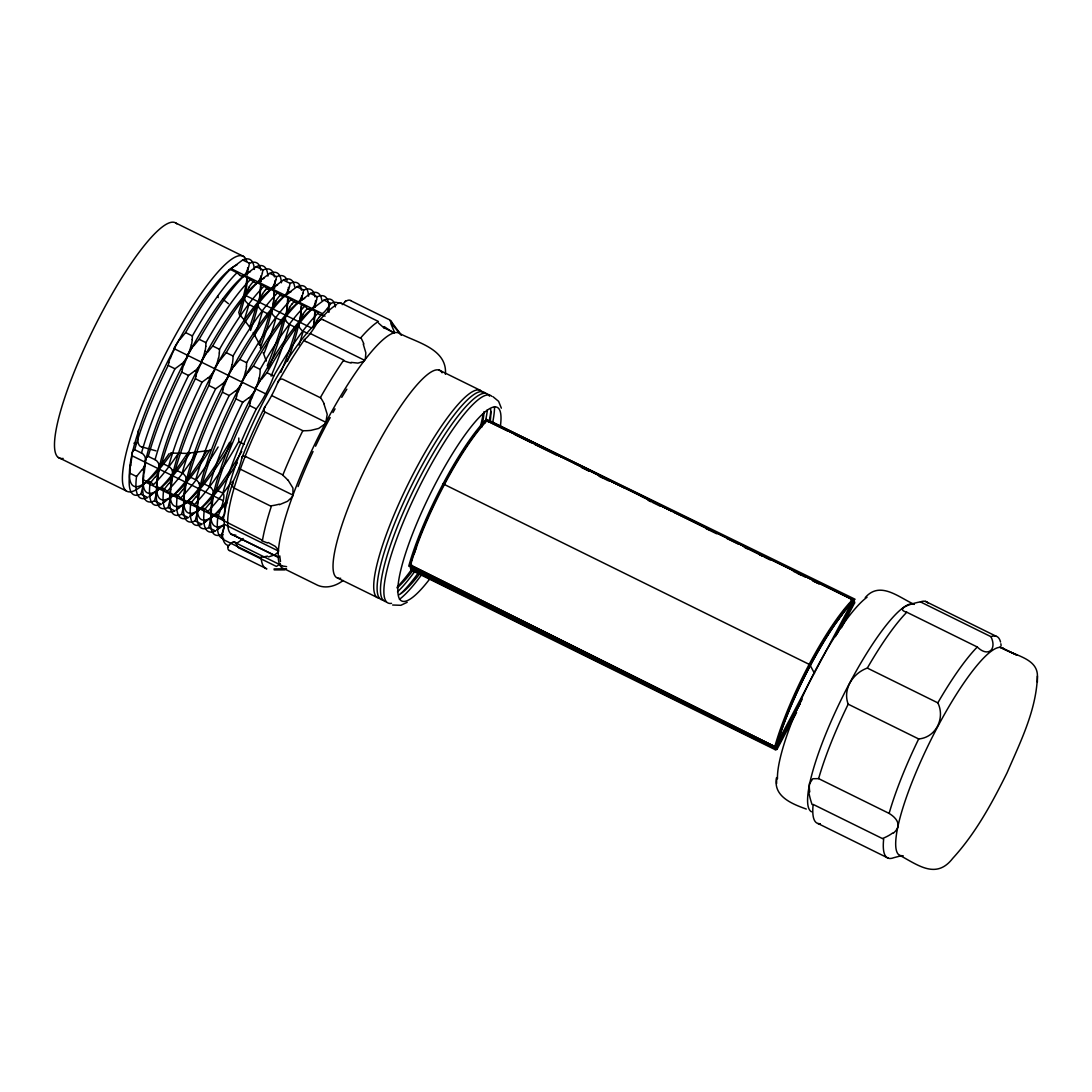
<?xml version="1.0" encoding="UTF-8"?>
<svg xmlns="http://www.w3.org/2000/svg" width="1092" height="1092" viewBox="0 0 1092 1092"><rect width="100%" height="100%" fill="white"/><g stroke="black" fill="none" stroke-linecap="round" stroke-linejoin="round"><path stroke-width="1.5" d="M899.849 855.364C918.577 865.547 936.445 879.497 952.77 858.312C975.702 833.264 992.082 803.002 1007.083 772.754C1020.228 742.301 1035.912 711.192 1037.386 677.49C1038.792 658.053 1014.359 655.978 1002.279 647.774M776.603 783.578L776.63 777.586C772.672 796.286 792.069 803.971 806.306 809.049M1037.373 682.091L1037.4 676.085M238.82 438.001L238.711 441.646A131.177 26.345 -63.7 0 1 194.062 504.859L204.313 509.923A131.177 26.345 -63.7 0 0 215.506 530.971L208.736 527.627A131.177 26.345 -63.7 0 1 197.543 506.579M260.66 284.384L259.951 292.929M274.215 291.073L273.505 299.618M287.769 297.747L287.073 306.306M301.242 305.719L300.628 312.995M314.796 312.408L314.182 319.669M130.03 469.369L130.453 464.605M143.584 476.057L144.021 471.294M157.139 482.746L157.576 477.982M170.693 489.434L171.13 484.671M184.261 496.123L184.685 491.359M197.816 502.811L198.253 498.048M211.37 509.5L211.807 504.722M192.26 339.585L191.605 344.526M205.815 346.273L205.16 351.214M219.383 352.962L218.728 357.889M246.492 366.339L245.837 371.266M232.282 364.578L232.937 359.65A31.695 20.27 -70.8 0 0 232.978 356.033M259.391 377.955L260.06 373.014A31.695 20.27 -70.8 0 0 260.087 369.396M140.936 494.185A131.177 26.345 -63.7 0 1 129.743 473.15L136.527 476.494A131.177 26.345 -63.7 0 0 147.72 497.529L140.936 494.185L142.656 487.537M154.504 500.873A131.177 26.345 -63.7 0 1 143.311 479.838L150.082 483.183A131.177 26.345 -63.7 0 0 161.275 504.217L154.504 500.873L156.211 494.226M168.059 507.562A131.177 26.345 -63.7 0 1 156.866 486.527L163.65 489.871A131.177 26.345 -63.7 0 0 174.829 510.906L168.059 507.562L169.765 500.914M163.677 488.588L165.561 489.926A31.695 11.862 88.1 0 1 166.953 491.386L177.204 496.56A131.177 26.345 -63.7 0 0 188.397 517.594L181.613 514.25L183.333 507.603M218.113 446.983A131.177 26.345 -63.7 0 1 180.494 498.17L190.759 503.235A131.177 26.345 -63.7 0 0 201.952 524.283L195.168 520.939L196.888 514.291M208.736 527.627L210.442 520.98M223.137 534.725L222.29 534.316L224.01 527.654M486.814 420.406L853.302 599.658M297.311 303.385A31.695 0.71 -37.8 0 1 296.915 303.59L310.483 293.434L317.253 296.778A131.177 26.345 -63.7 0 1 328.951 312.339M232.965 481.927L233.429 480.862A30.863 6.197 -63.7 0 0 241.81 458.108L241.974 457.452M227.941 547.147L227.9 548.348A3.467 2.512 13.9 0 0 229.402 550.655M809.814 783.278L812.789 778.732L818.618 778.623L889.12 813.404C893.625 816.188 899.071 820.802 897.952 826.753A22.441 13.827 -4.5 0 1 893.365 833.141M222.017 534.111L222.263 533.196A30.863 6.197 -63.7 0 0 223.178 520.229A135.026 27.123 -63.7 0 1 233.429 480.862M168.755 362.694L169.915 358.695M182.323 369.383L183.47 365.383M195.877 376.058L197.038 372.072M209.432 382.746L210.592 378.76M222.986 389.435L224.147 385.449M262.38 273.109L261.316 276.672M236.555 396.123L237.701 392.124M275.935 279.798L274.87 283.36M250.109 402.812L251.269 398.812M289.489 286.486L288.425 290.049M303.057 293.175L301.979 296.737M316.612 299.85L315.547 303.426M802.183 699.18L776.125 748.375L410.742 566.53L410.36 563.854M410.237 564.277L412.994 555.337A107.303 21.553 -63.7 0 1 415.479 548.075L420.038 535.885A106.852 21.458 -63.7 0 1 422.508 529.743L423.778 526.672A107.548 21.608 -63.7 0 1 427.122 518.877L428.514 515.738A106.989 21.485 -63.7 0 1 432.118 507.862L433.62 504.681A107.303 21.553 -63.7 0 1 486.745 420.283M411.916 565.165L411.479 566.666L775.702 748.238A107.958 21.69 -63.7 0 1 810.046 666.024A107.999 21.69 -63.7 0 1 850.34 604.64L852.825 601.992M411.002 561.684L411.397 560.373M279.416 504.709L287.524 501.296L291.987 497.174A11.821 10.388 1 0 0 293.011 495.154L292.915 488.028L287.865 479.825M247.748 269.983L248.826 266.421A31.695 10.388 87.3 0 0 249.399 263.227L242.683 259.992L229.088 270.079A31.695 0.71 -37.8 0 0 229.525 269.956L229.17 270.052M241.81 458.108A135.026 27.123 -63.7 0 1 264.96 406.77A30.863 6.197 -63.7 0 0 277.586 382.937L278.05 381.941M265.547 412.312L302.825 430.698A55.46 53.822 -80.7 0 0 310.92 430.357L318.646 428.446L324.474 424.338A11.821 11.521 80.5 0 0 325.866 422.29L327.218 414.305L324.051 404.177M550.477 637.346L777.217 749.016L775.183 746.928L411.766 567.84L411.861 570.447L775.211 749.658L800.204 703.03M835.394 636.636L853.876 601.132A1.542 1.502 -28 0 1 854.504 603.125L852.442 601.119L849.931 603.917M775.866 745.631L813.813 674.023M814.496 672.727L853.166 600.095L853.889 601.187M836.008 635.339L854.203 601.01L853.671 599.999L852.524 601.146M800.163 703.671L776.712 747.938A1.542 1.502 -28 0 1 774.638 748.621L411.288 569.41A1.542 1.502 -28 0 1 410.647 567.39L411.82 567.717M837.414 633.36L853.971 602.115A1.542 1.502 -28 0 0 853.33 600.095L832.131 589.653M796.559 712.489L777.245 748.935A1.542 1.502 -28 0 1 775.17 749.617L775.183 746.928L410.128 565.055M841.4 627.859L854.504 603.125L853.33 602.784M487.933 421.485L489.079 421.908L489.926 420.843L830.616 588.902M264.469 407.575L264.96 406.77M412.571 569.628L411.93 570.433A1.542 1.502 -28 0 1 411.179 568.386L410.647 567.39M277.586 382.937A135.026 27.123 -63.7 0 1 304.791 339.23A30.863 6.197 -63.7 0 0 316.857 323.409L317.458 322.454M823.586 640.745L825.293 637.946A107.166 21.526 -63.7 0 1 827.832 633.933L830.411 629.92A107.466 21.581 -63.7 0 1 833.797 624.842L837.086 620.133L835.435 622.467M828.705 632.541L829.565 631.217M133.429 450.532L134.712 449.699L141.496 453.03A31.695 15.465 -39.2 0 1 143.12 454.122L144.676 456.074A26.945 13.118 -36.8 0 1 145.059 462.407M146.997 457.22L148.266 456.374L155.05 459.718A31.695 15.465 -39.2 0 1 156.675 460.81L158.231 462.762A26.945 13.118 -36.8 0 1 158.613 469.096M256.975 307.002L256.224 307.794A31.695 4.313 -85.2 0 1 255.692 307.848L248.334 304.163L245.727 301.447A26.945 13.295 -34.9 0 1 244.799 295.331M160.551 463.895L161.834 463.063L168.605 466.407A131.177 26.345 -63.7 0 1 202.075 382.159L208.272 377.614M270.529 313.691L269.779 314.482A31.695 4.313 -85.2 0 1 269.246 314.537L261.889 310.851L259.282 308.135A26.945 13.295 -34.9 0 1 258.367 302.02M174.106 470.584L175.389 469.751L182.159 473.095A31.695 15.465 -39.2 0 1 183.797 474.187L185.353 476.139A26.945 13.118 -36.8 0 1 185.736 482.459M284.084 320.379L283.347 321.171A31.695 4.313 -85.2 0 1 282.814 321.225L275.457 317.54L272.85 314.824A26.945 13.295 -34.9 0 1 271.922 308.708M187.674 477.272L188.943 476.44L195.727 479.784A31.695 15.465 -39.2 0 1 197.352 480.876L198.908 482.814M297.652 327.054L296.901 327.859M201.228 483.961L202.498 483.128L209.282 486.472A31.695 15.465 -39.2 0 1 210.906 487.564M214.783 490.649L216.066 489.817L222.836 493.161A30.863 6.197 -63.7 0 1 217.881 516.612A131.177 26.345 -63.7 0 0 223.642 538.711M248.703 287.387L251.447 283.756A31.695 14.21 -37.6 0 1 253.958 281.053M262.271 294.062L265.015 290.445M141.701 470.147L136.527 476.494M275.826 300.75L278.569 297.133A31.695 14.21 -37.6 0 1 281.081 294.43M155.255 476.835L150.082 483.183M289.38 307.439L292.124 303.822M168.81 483.524L163.65 489.871M302.934 314.127L305.678 310.497A31.695 14.21 -37.6 0 1 307.357 308.708M182.378 490.212L177.204 496.56M316.503 320.816L319.246 317.185M195.932 496.901L190.759 503.235M209.487 503.589L204.313 509.923M180.357 338.97L185.585 332.596A131.177 26.345 -63.7 0 1 230.248 269.383L237.019 272.727L240.281 275.621M193.926 345.659L199.14 339.284A131.177 26.345 -63.7 0 1 243.803 276.071L250.587 279.416L253.849 282.309M207.48 352.347L212.708 345.973A131.177 26.345 -63.7 0 1 257.357 282.76M221.034 359.036L226.262 352.661A131.177 26.345 -63.7 0 1 270.925 289.448L277.696 292.793L280.958 295.686M234.603 365.724L239.817 359.336A131.177 26.345 -63.7 0 1 284.48 296.137M248.157 372.413L253.371 366.025A131.177 26.345 -63.7 0 1 298.034 302.825L304.818 306.17L308.08 309.063M261.711 379.101L266.939 372.713A131.177 26.345 -63.7 0 1 311.589 309.514M243.147 538.492A135.026 27.123 -63.7 0 1 235.708 543.775A30.863 6.197 -63.7 0 0 228.829 545.55L228.392 546.109A8.791 5.515 31.9 0 0 227.859 547.106M278.938 380.562L280.125 379.511A3.467 2.962 45.8 0 1 283.019 379.333L320.311 397.706A138.889 27.901 -63.7 0 1 343.734 360.073L306.456 341.687M853.425 600.859L855.05 599.235L486.309 419.314A107.944 21.676 -63.7 0 0 443.093 483.797A107.999 21.69 -63.7 0 0 411.097 558.176L408.736 566.093L775.675 749.03L775.921 748.129A107.944 21.676 -63.7 0 1 810.523 665.028A107.999 21.69 -63.7 0 1 850.804 603.644L853.63 601.173L850.586 599.672M852.743 599.494L849.453 602.975A107.999 21.69 -63.7 0 0 809.158 664.346A107.958 21.69 -63.7 0 0 774.829 746.559L410.592 565.001L412.448 558.845A107.999 21.69 -63.7 0 1 444.458 484.466A107.958 21.69 -63.7 0 1 487.141 420.529M318.577 321.116L319.983 320.038A3.467 3.372 -34.5 0 1 323.205 319.656M345.14 301.733L344.731 302.129A30.863 6.197 -63.7 0 1 342.205 304.641M181.163 364.237L174.966 368.782A131.177 26.345 -63.7 0 0 141.496 453.03M194.717 370.925L188.52 375.471A131.177 26.345 -63.7 0 0 155.05 459.718M221.826 384.302L215.629 388.848A131.177 26.345 -63.7 0 0 182.159 473.095M235.394 390.991L229.197 395.536A131.177 26.345 -63.7 0 0 195.727 479.784M248.949 397.679L242.752 402.225A131.177 26.345 -63.7 0 0 209.282 486.472M865.246 597.57C880.166 580.425 899.057 597.624 914.332 604.408A115.738 23.246 -63.7 0 0 842.587 696.805A115.738 23.246 -63.7 0 0 811.533 811.793M274.379 276.863A131.177 26.345 -63.7 0 0 263.022 270.024L256.251 266.68L243.025 276.563M287.1 280.344A131.177 26.345 -63.7 0 0 276.576 276.713L269.806 273.369L256.593 283.251M301.488 290.24A131.177 26.345 -63.7 0 0 290.144 283.401L283.36 280.057L270.147 289.94M315.056 296.928A131.177 26.345 -63.7 0 0 303.699 290.09L296.915 286.746L283.702 296.628M338.356 303.126A131.177 26.345 -63.7 0 0 330.821 303.467L324.037 300.123L310.824 310.005A31.695 0.71 -37.8 0 1 310.469 310.278M224.57 524.447L218.304 528.951M150.519 495.509L161.357 487.455L160.155 488.138A131.177 26.345 -63.7 0 0 188.124 452.293M164.073 502.197L174.925 494.13L173.724 494.826A131.177 26.345 -63.7 0 0 206.934 450.805M177.627 508.886L188.479 500.818L187.278 501.515A131.177 26.345 -63.7 0 0 229.675 442.246M191.196 515.574L202.034 507.507L200.832 508.203A131.177 26.345 -63.7 0 0 241.728 451.515M204.75 522.263L215.602 514.195L214.387 514.892A131.177 26.345 -63.7 0 0 226.085 501.692M343.052 580.534C335.476 586.472 324.638 589.366 315.806 584.356L285.312 569.314M407.193 602.293L400.873 605.296L392.615 605.009M346.164 300.983L347.529 300.436A3.467 2.512 13.8 0 1 350.764 300.464M906.783 612.23C892.983 608.462 915.874 602.429 920.447 601.897L990.949 636.677C997.242 649.603 987.946 657.602 977.285 646.996L906.783 612.23A123.451 24.802 -63.7 0 0 867.321 668.072C852.975 673.122 842.464 689.161 848.184 704.176A123.451 24.802 -63.7 0 0 818.618 778.623M243.161 456.115L242.506 456.511A8.791 4.395 47.1 0 0 241.837 457.33M901.896 855.568L893.543 857.766A123.451 24.802 -63.7 0 1 883.66 839.175L813.158 804.408A123.451 24.802 -63.7 0 0 820.324 823.682M268.55 556.893L274.72 554.872L278.119 552.17A11.821 5.637 7.3 0 0 278.46 551.037A11.821 5.637 7.3 0 0 278.283 549.836L275.32 546.409L268.168 542.492M848.184 704.176L918.686 738.956C936.062 737.482 945.344 717.949 937.823 702.852L867.321 668.072M208.586 450.518L186.746 453.398L170.543 453.057M286.5 568.741L274.065 568.932M443.925 484.261L810.523 665.014M351.023 362.367L357.971 363.117L363.213 361.507A11.821 8.586 46.2 0 0 365.397 358.64L365.834 352.798L363.24 344.048M156.006 450.846L141.564 446.819M401.037 334.234L403.371 335.326C420.256 343.27 447.42 350.518 445.413 374.297M486.814 420.543L853.78 600.204M599.017 476.262L602.074 477.764M652.497 502.402L660.141 506.142M705.978 528.555L716.68 533.783M744.184 547.228L747.242 548.716M759.459 554.695L762.516 556.183M764.045 556.934L770.16 559.923M797.665 573.368L805.309 577.108M812.953 580.835L819.055 583.824L812.98 580.944M851.146 599.508L854.203 601.01M231.176 534.029L279.047 557.466M925.525 601.405L996.027 636.186M337.674 578.05L377.109 597.433M888.465 858.271L817.963 823.491M350.655 300.655L387.933 319.055A138.889 27.901 -63.7 0 1 392.943 325.593M341.127 303.098L378.405 321.485A138.889 27.901 -63.7 0 0 360.428 338.179L323.15 319.792M176.03 223.137L243.83 256.565M383.579 327.532L394.116 332.732M439.134 370.052L480.207 390.281M493.038 396.737L498.607 401.337L501.351 408.176M230.89 268.536L322.399 313.663M256.415 282.296L264.141 286.104L267.404 288.998M267.431 287.728L268.277 288.138M269.56 288.766L270.406 289.189M283.115 295.454L291.264 299.481L294.526 302.375M296.246 301.938L297.515 302.566M309.377 308.408L318.373 312.858A30.863 6.197 -63.7 0 0 330.821 303.467M321.662 314.469L325.061 316.148M245.086 295.222L311.37 327.914M492.028 422.631L534.411 443.543M535.926 444.294L546.532 449.522M558.64 455.487L561.67 456.988M573.778 462.953L581.353 466.693M582.855 467.431L590.431 471.171M593.461 472.659L625.252 488.342M640.39 495.809L647.966 499.549M649.481 500.3L652.511 501.788M660.073 505.514L672.181 511.493M673.696 512.244L710.032 530.166M726.685 538.37L738.806 544.348M746.368 548.088L763.021 556.292M793.311 571.239L800.873 574.965M310.251 333.497L364.496 360.251M489.079 421.908L507.248 430.862M514.823 434.602L531.476 442.806M534.507 444.308L557.207 455.5M581.435 467.458L589.011 471.184M602.634 477.9L608.681 480.889M648.047 500.313L651.078 501.801M286.404 321.512L289.011 324.215L296.369 327.9A31.695 4.313 -85.2 0 0 296.901 327.805M299.031 322.085A26.945 13.295 -34.9 0 0 299.945 328.214L302.034 330.548L307.808 333.538M185.585 332.596L192.369 335.94A31.695 20.27 -70.8 0 1 192.192 339.598M199.14 339.284L205.924 342.629A31.695 20.27 -70.8 0 1 205.76 346.287M212.708 345.973L219.478 349.317A31.695 20.27 -70.8 0 1 219.315 352.975M226.262 352.661L233.046 356.006A131.177 26.345 -63.7 0 1 277.696 292.793M239.817 359.336L246.601 362.68A31.695 20.27 -70.8 0 1 246.423 366.352M253.371 366.025L260.155 369.369A131.177 26.345 -63.7 0 1 304.818 306.17M266.939 372.713L273.71 376.058A131.177 26.345 -63.7 0 1 318.373 312.858M271.635 395.536L325.866 422.29M174.229 348.73L265.738 393.857M174.966 368.782L168.182 365.438A131.177 26.345 -63.7 0 0 134.712 449.699M188.52 375.471L181.736 372.126A131.177 26.345 -63.7 0 0 148.266 456.374M195.987 375.962A31.695 9.337 -61.1 0 0 195.4 378.706L202.075 382.159M215.629 388.848L208.859 385.503A131.177 26.345 -63.7 0 0 175.389 469.751M229.197 395.536L222.413 392.192A131.177 26.345 -63.7 0 0 188.943 476.44M242.752 402.225L235.968 398.88A131.177 26.345 -63.7 0 0 202.498 483.128M222.836 493.161A131.177 26.345 -63.7 0 1 256.306 408.913L249.536 405.569A131.177 26.345 -63.7 0 0 216.066 489.817M238.711 441.646L244.226 444.362M245.618 456.524L282.896 474.911A138.889 27.901 -63.7 0 1 302.825 430.698M238.779 468.413L293.011 495.154M412.708 569.382L418.768 572.372M421.799 573.873L433.906 579.838M435.421 580.589L438.452 582.077M450.559 588.056L458.135 591.796M470.243 597.761L503.548 614.195M508.094 616.434L524.747 624.651M532.309 628.378L544.43 634.356M234.016 488.001L271.307 506.401A138.889 27.901 -63.7 0 0 262.476 540.294L222.945 520.297M131.763 455.61L223.287 500.75M204.354 508.654L206.238 509.991A31.695 11.862 88.1 0 1 207.63 511.452L217.881 516.612M217.909 515.342L219.792 516.68A31.695 11.862 88.1 0 1 221.185 518.14L224.556 519.901M145.959 482.309L224.297 520.952M224.229 524.283L278.46 551.037M233.552 541.809L281.763 565.588M58.449 457.493L126.249 490.922M239.093 548.048L276.385 566.434A138.889 27.901 -63.7 0 0 280.357 563.649M229.566 550.491L266.858 568.877A138.889 27.901 -63.7 0 1 261.206 558.244L223.915 539.857A3.467 2.812 51.3 0 1 222.195 537.291M231.286 534.111L278.528 557.493M410.101 565.328L775.702 747.583M443.093 483.797L444.185 484.916M190.8 501.965L192.683 503.303M177.232 495.277L179.115 496.614M150.123 481.9L152.006 483.237A31.695 11.862 88.1 0 1 152.935 484.138M412.203 569.123L411.193 568.413M222.631 299.058L228.446 303.712M384.22 326.631L393.325 332.705A11.821 2.716 46.4 0 0 394.567 332.391L390.868 323.642M210.906 487.564L212.462 489.503A26.945 13.118 -36.8 0 1 212.858 495.836M239.039 313.909L243.816 319.451M393.57 326.058L400.245 333.879M401.31 335.121L390.718 320.884M244.826 320.72L249.208 326.508M171.799 469.451L170.229 467.512A31.695 15.465 -39.2 0 0 168.632 466.393M253.235 332.582L260.237 345.604M823.559 640.786A107.057 21.499 -63.7 0 0 820.119 646.56A107.466 21.581 -63.7 0 0 815.847 653.999A107.057 21.499 -63.7 0 0 809.923 664.851L814.509 673.464M776.125 748.375L775.579 747.365A107.166 21.526 -63.7 0 1 809.936 664.851M263.199 352.566L266.243 361.043M280.494 561.616L279.77 555.855M837.045 620.201A107.166 21.526 -63.7 0 1 849.863 604.013M842.997 611.998A107.344 21.553 -63.7 0 1 850.026 603.617M836.69 621.921A107.576 20.871 -63.3 0 1 842.41 614.127M830.302 630.63A108.736 21.171 -63.5 0 1 833.633 625.62M825.293 638.042A109.118 21.39 -63.6 0 1 827.845 633.974M823.573 641.113A108.053 21.294 -63.7 0 0 820.16 646.846A108.053 21.39 -63.7 0 0 815.901 654.299M414.073 554.122A107.289 20.53 -64.1 0 1 416.543 546.996M285.026 568.85A131.177 26.345 -63.7 0 1 317.84 437.947A131.177 26.345 -63.7 0 1 401.023 334.725M298.061 486.582A123.451 24.802 -63.7 0 1 313.049 451.501M315.547 446.205A123.451 24.802 -63.7 0 1 330.18 417.581M332.951 412.558A123.451 24.802 -63.7 0 1 335.039 408.858M341.769 397.365A123.451 24.802 -63.7 0 1 346.819 389.202M235.804 535.066A123.451 24.802 -63.7 0 1 264.523 412.844M228.829 545.55A135.026 27.123 -63.7 0 1 222.263 533.196M316.857 323.409A135.026 27.123 -63.7 0 1 336.595 304.668M263.95 409.527A8.04 5.678 -12.6 0 1 264.742 407.657M263.868 410.183A5.637 4.177 -0.6 0 1 263.841 409.527M265.411 412.462A3.467 2.553 6.2 0 1 263.895 410.183M320.516 397.57A56.798 54.709 79.8 0 1 324.31 404.04M277.914 381.831A8.791 7.589 75.4 0 1 278.842 380.453M351.064 363.008A55.255 42.069 51.3 0 1 343.666 360.729M304.327 340.144A8.04 1.966 5.2 0 1 305.187 339.639M304.259 340.131A5.637 1.406 14.2 0 0 304.409 340.39A3.467 0.778 18.7 0 0 306.088 341.741M361.043 338.001A57.89 40.527 48.7 0 1 363.882 343.966M317.294 322.372A8.791 7.74 -28.3 0 1 318.414 320.98M384.684 328.405A55.255 16.23 49 0 1 378.514 323.055M337.81 303.658A8.04 2.689 12.1 0 1 338.725 303.044M338.315 302.88A5.637 1.966 21.4 0 1 338.711 302.73M338.875 302.866A3.467 1.31 26 0 1 341.141 303.235M389.748 320.243A57.89 11.684 48.7 0 1 392.71 325.007M344.881 301.651A8.791 4.805 4 0 1 345.85 300.832M281.053 565.833A55.446 6.866 -1 0 1 286.609 566.639M237.36 546.15A8.04 1.747 46.9 0 1 236.609 544.84M236.841 546.109A5.637 1.638 39 0 1 236.473 545.577M239.134 547.925A3.467 1.201 35.7 0 1 237.141 546.164M284.821 569.888A56.743 2.361 1.2 0 1 274.16 569.874M267.513 556.128A55.255 23.369 4 0 1 260.319 557.343M261.834 540.854A57.89 29.279 5 0 1 267.444 542.97M222.222 536.554A8.04 5.556 63.8 0 1 222.304 534.288M222.058 537.291A5.637 4.327 55 0 1 221.908 536.472M279.238 504.19A55.446 46.669 -2.2 0 1 271.198 505.814M232.569 484.52A8.04 7.057 -65.5 0 1 233.21 482.022M232.391 485.394A5.637 5.296 -60.1 0 1 232.378 484.52M233.961 488.097A3.467 3.331 -50.5 0 1 232.473 485.38M282.664 475.129A56.743 50.328 -3.9 0 1 287.674 479.961M243.284 456.224A3.467 1.406 31.5 0 1 245.618 456.702M903.234 855.8A115.738 23.246 -63.7 0 1 929.319 743.106A115.738 23.246 -63.7 0 1 1004.135 649.385M920.447 601.897A123.451 24.802 -63.7 0 1 928.282 603.344M990.949 636.677A123.451 24.802 -63.7 0 1 1000.518 642.041M1000.873 643.775A123.451 24.802 -63.7 0 1 1001.091 645.7M889.12 813.404A123.451 24.802 -63.7 0 1 918.686 738.956M937.823 702.852A123.451 24.802 -63.7 0 1 977.285 646.996M809.773 791.877A22.441 9.541 67.5 0 1 809.595 782.991M812.066 804.545A37.647 15.315 68.5 0 1 808.653 791.359M892.696 833.005A37.647 21.553 -7.4 0 1 882.841 838.383M246.942 271.417A123.451 24.802 -63.7 0 1 247.338 274.925M247.338 279.102A123.451 24.802 -63.7 0 1 239.53 316.011M171.649 453.194A123.451 24.802 -63.7 0 1 140.663 424.665A123.451 24.802 -63.7 0 1 236.896 264.96M131.654 454.381A26.945 4.136 -88.8 0 1 133.429 450.081M130.753 465.724A26.945 3.522 -87.8 0 1 131.886 456.988M260.51 278.105A123.451 24.802 -63.7 0 1 260.892 281.613M260.906 285.79A123.451 24.802 -63.7 0 1 250.559 330.466M189.817 453.221A123.451 24.802 -63.7 0 1 152.866 435.326A123.451 24.802 -63.7 0 1 250.464 271.649M145.605 462.189A26.945 13.295 -34.9 0 1 142.069 470.133M145.222 461.056A26.945 4.136 -88.8 0 1 146.997 456.77M144.308 472.413A26.945 3.522 -87.8 0 1 145.441 463.677M142.492 487.114A26.945 9.801 84.1 0 1 145.918 482.091M146 482.514A26.945 9.814 85.9 0 1 150.123 481.722M156.047 493.802A26.945 9.801 84.1 0 1 159.487 488.779M159.555 489.202A26.945 9.814 85.9 0 1 163.677 488.411M245.359 295.127A26.945 12.845 -36.4 0 1 249.126 287.36M258.531 300.655A26.945 3.795 -87.3 0 1 256.975 306.224M260.21 293.925A26.945 4.136 -88.8 0 1 258.749 303.153M258.913 301.815A26.945 12.845 -36.4 0 1 262.694 294.048M247.556 269.478A26.945 9.487 85.7 0 1 244.403 275.007M244.485 275.416A26.945 9.801 84.1 0 1 240.281 275.402M170.42 358.367A26.945 8.668 -59.7 0 1 174.611 348.757M173.833 348.676A26.945 9.364 -59.1 0 1 180.235 338.575M188.029 355.582A26.945 18.523 -69.8 0 1 181.258 364.469M191.291 344.526A26.945 17.936 -69.9 0 1 187.565 355.255M183.988 365.056A26.945 8.668 -59.7 0 1 188.165 355.446M187.387 355.364A26.945 9.364 -59.1 0 1 193.803 345.263M136.473 443.488A84.876 17.049 -63.7 0 1 133.92 443.175M63.145 458.422A131.177 26.345 -63.7 0 1 91.605 332.773A131.177 26.345 -63.7 0 1 176.822 223.819M169.137 453.644A131.177 26.345 -63.7 0 1 122.795 471.362A131.177 26.345 -63.7 0 1 183.224 321.635A131.177 26.345 -63.7 0 1 246.765 261.302M247.652 267.636A131.177 26.345 -63.7 0 1 247.625 271.621M247.092 277.75A131.177 26.345 -63.7 0 1 238.698 312.653M274.065 284.794A123.451 24.802 -63.7 0 1 274.447 288.302M274.461 292.479A123.451 24.802 -63.7 0 1 260.251 348.007M210.101 449.576A123.451 24.802 -63.7 0 1 164.633 447.57A123.451 24.802 -63.7 0 1 264.018 278.337M201.583 362.271A26.945 18.523 -69.8 0 1 194.813 371.157M204.859 351.201A26.945 17.936 -69.9 0 1 201.119 361.943M197.543 371.744A26.945 8.668 -59.7 0 1 201.72 362.135M200.955 362.053A26.945 9.364 -59.1 0 1 207.357 351.952M261.125 276.167A26.945 9.487 85.7 0 1 257.971 281.681M258.04 282.105A26.945 9.801 84.1 0 1 253.849 282.091M287.619 291.468A123.451 24.802 -63.7 0 1 287.919 293.748M288.015 299.167A123.451 24.802 -63.7 0 1 268.263 368.919M231.559 443.243A123.451 24.802 -63.7 0 1 176.303 460.455A123.451 24.802 -63.7 0 1 277.573 285.026M215.138 368.959A26.945 18.523 -69.8 0 1 208.367 377.846M218.414 357.889A26.945 17.936 -69.9 0 1 214.687 368.632M211.097 378.433A26.945 8.668 -59.7 0 1 215.274 368.823M214.51 368.741A26.945 9.364 -59.1 0 1 220.912 358.64M274.679 282.855A26.945 9.487 85.7 0 1 271.526 288.37M271.594 288.793A26.945 9.801 84.1 0 1 267.404 288.779M301.187 298.157A123.451 24.802 -63.7 0 1 301.488 300.436M301.583 305.842A123.451 24.802 -63.7 0 1 287.373 361.384M237.21 462.953A123.451 24.802 -63.7 0 1 191.742 460.947A123.451 24.802 -63.7 0 1 291.127 291.714M228.692 375.648A26.945 18.523 -69.8 0 1 221.922 384.52M231.968 364.578A26.945 17.936 -69.9 0 1 228.242 375.307M224.652 385.121A26.945 8.668 -59.7 0 1 228.842 375.512M228.064 375.416A26.945 9.364 -59.1 0 1 234.466 365.329M288.233 289.544A26.945 9.487 85.7 0 1 285.08 295.058M285.149 295.482A26.945 9.801 84.1 0 1 280.958 295.468M314.742 304.845A123.451 24.802 -63.7 0 1 315.042 307.125M315.138 312.53A123.451 24.802 -63.7 0 1 313.199 327.122M226.808 502.934A123.451 24.802 -63.7 0 1 212.817 446.137A123.451 24.802 -63.7 0 1 304.695 298.389M242.26 382.337A26.945 18.523 -69.8 0 1 235.49 391.209M245.523 371.266A26.945 17.936 -69.9 0 1 241.796 381.995M238.22 391.81A26.945 8.668 -59.7 0 1 242.397 382.2M241.632 382.104A26.945 9.364 -59.1 0 1 248.034 372.017M301.788 296.232A26.945 9.487 85.7 0 1 298.635 301.747M298.717 302.17A26.945 9.801 84.1 0 1 294.512 302.156M327.532 308.695A123.451 24.802 -63.7 0 1 328.296 311.534M224.16 524.57A123.451 24.802 -63.7 0 1 232.419 437.728A123.451 24.802 -63.7 0 1 315.397 306.511M255.815 389.025A26.945 18.523 -69.8 0 1 249.044 397.897M259.091 377.955A26.945 17.936 -69.9 0 1 255.351 388.684M251.774 398.498A26.945 8.668 -59.7 0 1 255.951 388.888M255.187 388.793A26.945 9.364 -59.1 0 1 261.589 378.706M315.356 302.921A26.945 9.487 85.7 0 1 312.203 308.435M312.271 308.859A26.945 9.801 84.1 0 1 308.08 308.845M224.679 514.182A115.738 23.246 -63.7 0 1 259.132 410.196A115.738 23.246 -63.7 0 1 320.652 319.683M340.677 578.269A115.738 23.246 -63.7 0 1 367.595 463.69A115.738 23.246 -63.7 0 1 442.055 372.795M379.484 598.389A115.738 23.246 -63.7 0 1 410.114 480.057A115.738 23.246 -63.7 0 1 482.732 392.861M483.155 413.964A115.738 23.246 -63.7 0 1 480.002 428.05M411.274 569.915A115.738 23.246 -63.7 0 1 397.242 587.032M484.015 411.684A108.026 21.704 -63.7 0 1 481.695 427.245M412.407 571.13A108.026 21.704 -63.7 0 1 397.065 587.919M382.869 600.054A115.738 23.246 -63.7 0 1 411.657 485.421A115.738 23.246 -63.7 0 1 485.039 392.997M487.387 409.664A115.738 23.246 -63.7 0 1 485.107 422.795M414.66 571.594A115.738 23.246 -63.7 0 1 397.488 591.85M386.268 601.733A115.738 23.246 -63.7 0 1 416.885 483.401A115.738 23.246 -63.7 0 1 489.516 396.191M490.786 411.329A115.738 23.246 -63.7 0 1 489.325 420.584M418.045 573.259A115.738 23.246 -63.7 0 1 400.887 593.529M490.581 408.913A108.026 21.704 -63.7 0 1 490.172 421.444M419.178 574.474A108.026 21.704 -63.7 0 1 398.853 594.812M391.523 603.344A115.738 23.246 -63.7 0 1 416.625 492.478A115.738 23.246 -63.7 0 1 491.81 396.341M494.526 406.62A115.738 23.246 -63.7 0 1 492.724 422.249M421.444 574.938A115.738 23.246 -63.7 0 1 399.44 599.344M429.347 579.483A108.026 21.704 -63.7 0 1 400.45 571.58A108.026 21.704 -63.7 0 1 461.725 439.503A108.026 21.704 -63.7 0 1 500.341 426.467M777.477 778.773A108.026 21.704 -63.7 0 1 809.622 681.708A108.026 21.704 -63.7 0 1 867.034 597.242M168.277 365.329A31.695 9.337 -61.1 0 1 168.864 362.585M242.683 259.992A131.177 26.345 -63.7 0 1 254.354 269.41M248.921 304.491A131.177 26.345 -63.7 0 1 243.775 321.212M178.747 452.852A131.177 26.345 -63.7 0 1 153.385 484.793M249.467 263.336A131.177 26.345 -63.7 0 1 260.824 270.174M261.247 275.662A131.177 26.345 -63.7 0 1 260.961 281.559M255.692 307.835A131.177 26.345 -63.7 0 1 249.549 327.504M192.369 335.94A131.177 26.345 -63.7 0 1 237.019 272.727M181.845 372.017A31.695 9.337 -61.1 0 1 182.432 369.273M256.251 266.68A131.177 26.345 -63.7 0 1 267.909 276.099M262.476 311.179A131.177 26.345 -63.7 0 1 254.736 335.353M197.529 451.61A131.177 26.345 -63.7 0 1 166.939 491.482M274.774 280.849A131.177 26.345 -63.7 0 1 274.515 288.247M269.246 314.523A131.177 26.345 -63.7 0 1 259.268 344.84M205.924 342.629A131.177 26.345 -63.7 0 1 250.587 279.416M269.806 273.369A131.177 26.345 -63.7 0 1 281.463 282.773M276.03 317.868A131.177 26.345 -63.7 0 1 264.264 352.88M161.834 463.063A131.177 26.345 -63.7 0 1 195.304 378.815M288.329 287.537A131.177 26.345 -63.7 0 1 288.274 292.287M282.814 321.212A131.177 26.345 -63.7 0 1 267.24 365.82M219.478 349.317A131.177 26.345 -63.7 0 1 264.141 286.104M208.954 385.394A31.695 9.337 -61.1 0 1 209.541 382.65M283.36 280.057A131.177 26.345 -63.7 0 1 294.717 286.896M289.585 324.556A131.177 26.345 -63.7 0 1 271.103 376.139M181.613 514.25A131.177 26.345 -63.7 0 1 170.42 493.215A31.695 3.044 -87.1 0 1 170.775 489.68M301.911 295.727A131.177 26.345 -63.7 0 1 301.829 298.976M296.369 327.9A131.177 26.345 -63.7 0 1 280.794 372.508M222.509 392.083A31.695 9.337 -61.1 0 1 223.096 389.339M296.915 286.746A131.177 26.345 -63.7 0 1 308.586 296.15M303.153 331.245A131.177 26.345 -63.7 0 1 298.962 345.045M231.258 482.118A131.177 26.345 -63.7 0 1 207.617 511.547M195.168 520.939A131.177 26.345 -63.7 0 1 183.988 499.89M315.438 300.914A131.177 26.345 -63.7 0 1 315.383 305.664M246.601 362.68A131.177 26.345 -63.7 0 1 291.264 299.481M236.077 398.771A31.695 9.337 -61.1 0 1 236.664 396.027M310.483 293.434A131.177 26.345 -63.7 0 1 321.826 300.273M224.379 514.933A131.177 26.345 -63.7 0 1 221.171 518.236M249.631 405.46A31.695 9.337 -61.1 0 1 250.218 402.702M324.037 300.123A131.177 26.345 -63.7 0 1 335.394 306.948M222.29 534.316A131.177 26.345 -63.7 0 1 211.097 513.267M273.71 376.058A30.863 6.197 -63.7 0 1 256.306 408.913M243.079 276.645A31.695 0.71 -37.8 0 1 242.67 276.836M256.647 283.319A31.695 0.71 -37.8 0 1 256.238 283.524M270.202 290.008A31.695 0.71 -37.8 0 1 269.792 290.213M283.756 296.696A31.695 0.71 -37.8 0 1 283.347 296.901M262.967 269.901A31.695 10.388 87.3 0 1 262.326 272.986M276.522 276.59A31.695 10.388 87.3 0 1 275.88 279.675M290.076 283.278A31.695 10.388 87.3 0 1 289.448 286.363M303.631 289.967A31.695 10.388 87.3 0 1 303.003 293.038M317.199 296.655A31.695 10.388 87.3 0 1 316.557 299.727M272.099 307.33A26.945 3.795 -87.3 0 1 270.529 312.899M273.764 300.614A26.945 4.136 -88.8 0 1 272.304 309.841M272.468 308.504A26.945 12.845 -36.4 0 1 276.249 300.737M285.654 314.018A26.945 3.795 -87.3 0 1 284.084 319.587M287.332 307.302A26.945 4.136 -88.8 0 1 285.872 316.53M286.391 321.526A26.945 13.295 -34.9 0 1 285.476 315.397M286.036 315.178A26.945 12.845 -36.4 0 1 289.803 307.425M299.208 320.707A26.945 3.795 -87.3 0 1 297.638 326.276M300.887 313.977A26.945 4.136 -88.8 0 1 299.426 323.218M299.59 321.867A26.945 12.845 -36.4 0 1 303.358 314.114M265.097 290.445A31.695 14.21 -37.6 0 1 267.526 287.742M292.219 303.822A31.695 14.21 -37.6 0 1 294.635 301.119M319.342 317.199A31.695 14.21 -37.6 0 1 321.758 314.496M314.441 320.666A26.945 4.136 -88.8 0 1 313.349 328.201M313.663 326.877A26.945 12.845 -36.4 0 1 316.926 320.802M169.615 500.477A26.945 9.801 84.1 0 1 173.041 495.468M173.109 495.891A26.945 9.814 85.9 0 1 177.232 495.099M183.169 507.166A26.945 9.801 84.1 0 1 186.595 502.156M186.664 502.566A26.945 9.814 85.9 0 1 190.786 501.774M196.724 513.854A26.945 9.801 84.1 0 1 200.15 508.845M200.232 509.254A26.945 9.814 85.9 0 1 204.354 508.462M210.278 520.543A26.945 9.801 84.1 0 1 213.718 515.533M213.786 515.943A26.945 9.814 85.9 0 1 217.909 515.151M179.129 496.546A31.695 11.862 88.1 0 1 180.508 498.075M192.683 503.235A31.695 11.862 88.1 0 1 194.076 504.763M148.894 496.573A31.695 0.764 -36.5 0 1 151.897 494.417M162.449 503.262A31.695 0.764 -36.5 0 1 165.452 501.105M176.003 509.95A31.695 0.764 -36.5 0 1 179.02 507.78M189.571 516.639A31.695 0.764 -36.5 0 1 192.574 514.468M203.126 523.327A31.695 0.764 -36.5 0 1 206.129 521.157M216.68 530.016A31.695 0.764 -36.5 0 1 219.697 527.846M223.846 527.231A26.945 9.801 84.1 0 1 224.16 526.453M159.173 468.877A26.945 13.295 -34.9 0 1 155.624 476.822M158.777 467.745A26.945 4.136 -88.8 0 1 160.551 463.458M157.862 479.101A26.945 3.522 -87.8 0 1 158.995 470.365M171.744 469.478A26.945 13.118 -36.8 0 1 172.181 475.771M172.727 475.566A26.945 13.295 -34.9 0 1 169.178 483.51M172.331 474.433A26.945 4.136 -88.8 0 1 174.106 470.133M171.417 485.79A26.945 3.522 -87.8 0 1 172.55 477.054M186.282 482.255A26.945 13.295 -34.9 0 1 182.733 490.199M185.886 481.122A26.945 4.136 -88.8 0 1 187.66 476.822M184.985 492.478A26.945 3.522 -87.8 0 1 186.118 483.742M198.853 482.855A26.945 13.118 -36.8 0 1 199.29 489.148M199.836 488.943A26.945 13.295 -34.9 0 1 196.301 496.887M199.454 487.81A26.945 4.136 -88.8 0 1 201.228 483.51M198.539 499.167A26.945 3.522 -87.8 0 1 199.672 490.417M213.404 495.632A26.945 13.295 -34.9 0 1 209.855 503.562M213.008 494.499A26.945 4.136 -88.8 0 1 214.783 490.199M212.094 505.855A26.945 3.522 -87.8 0 1 213.227 497.106M129.825 473.3A31.695 3.044 -87.1 0 1 130.098 469.615M143.393 479.989A31.695 3.044 -87.1 0 1 143.653 476.303M156.948 486.663A31.695 3.044 -87.1 0 1 157.207 482.992M184.057 500.04A31.695 3.044 -87.1 0 1 184.33 496.369M197.625 506.729A31.695 3.044 -87.1 0 1 197.884 503.057M211.179 513.417A31.695 3.044 -87.1 0 1 211.439 509.746M487.906 421.567A1.542 1.502 -28 0 1 489.98 420.884L490.526 422.031A1.542 1.502 -28 0 0 489.803 421.73M217.595 296.15A84.876 17.049 -63.7 0 1 218.195 297.638M143.257 446.833A84.876 17.049 -63.7 0 1 138.411 430.33M1016.707 655.023L1000.067 647.256L1016.707 655.023"/></g></svg>
